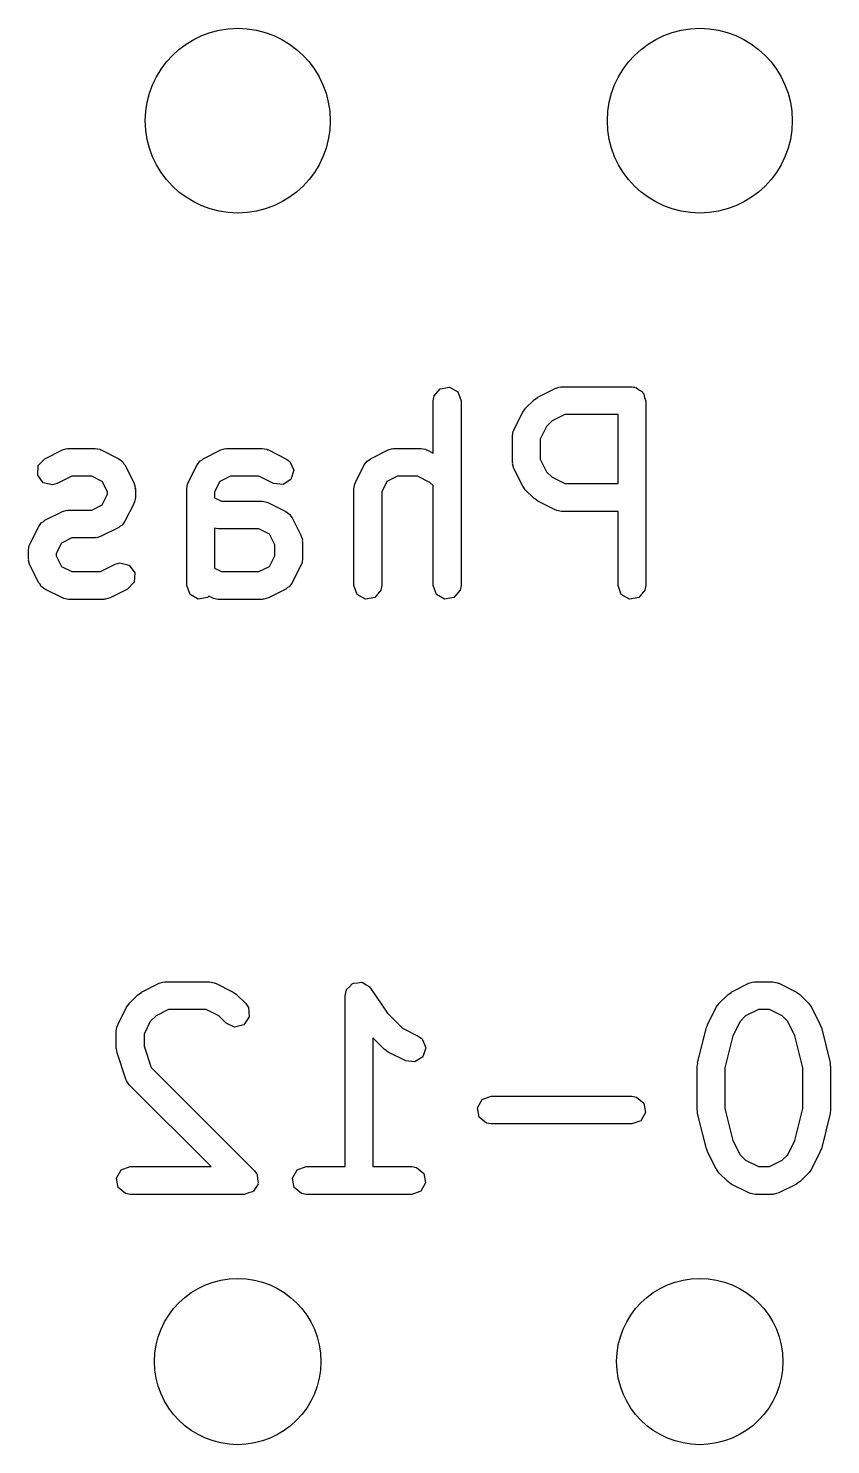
# Model space of a CAD drawing. Extents: x 123.3 to 169.7, y -142.3 to -47.
# Drawn here: x 158.63 to 162.97, y -79.44 to -71.77 of the extents above; entities that cross this region are included whole.
import ezdxf

# ---------------------------------------------------------------- set-up
doc = ezdxf.new("R2010")
doc.units = 0
doc.layers.add('BLACK', color=7, linetype='CONTINUOUS')

msp = doc.modelspace()

# ---------------------------------------------------------------- linework, layer by layer
at = {"layer": 'BLACK', "linetype": 'CONTINUOUS'}
for p, q in [((160.828, -73.7627), (160.861, -73.7234)), ((160.861, -73.7234), (160.912, -73.7145)), ((160.912, -73.7145), (160.956, -73.7402)), ((161.389, -73.7689), (161.484, -73.7213)), ((161.484, -73.7213), (161.509, -73.7139)), ((161.509, -73.7139), (161.513, -73.7149)), ((161.513, -73.7149), (161.518, -73.7134)), ((161.518, -73.7134), (161.899, -73.7134)), ((161.899, -73.7134), (161.908, -73.7151)), ((161.908, -73.7151), (161.912, -73.7145)), ((161.912, -73.7145), (161.914, -73.7162)), ((161.914, -73.7162), (161.924, -73.7179)), ((161.924, -73.7179), (161.939, -73.7304)), ((161.939, -73.7304), (161.956, -73.7402)), ((160.824, -73.7884), (160.828, -73.7627)), ((160.824, -74.0718), (160.824, -73.7884)), ((160.956, -73.7402), (160.974, -73.7884)), ((160.974, -73.7884), (160.974, -74.7884)), ((161.322, -73.8306), (161.369, -73.783)), ((161.369, -73.783), (161.388, -73.7701)), ((161.388, -73.7701), (161.389, -73.7689)), ((161.956, -73.7402), (161.958, -73.7465)), ((161.958, -73.7465), (161.963, -73.7509)), ((161.963, -73.7509), (161.967, -73.7701)), ((161.967, -73.7701), (161.974, -73.7884)), ((161.974, -73.7884), (161.974, -74.7884)), ((161.26, -73.9453), (161.308, -73.8501)), ((161.308, -73.8501), (161.321, -73.8321)), ((161.321, -73.8321), (161.322, -73.8306)), ((161.535, -73.8634), (161.467, -73.8976)), ((161.824, -73.8634), (161.535, -73.8634)), ((161.824, -74.2372), (161.824, -73.8634)), ((161.252, -73.9789), (161.257, -73.9532)), ((161.257, -73.9532), (161.26, -73.9498)), ((161.26, -73.9498), (161.26, -73.9453)), ((161.436, -73.928), (161.402, -73.9966)), ((161.467, -73.8976), (161.436, -73.928)), ((161.252, -74.1217), (161.252, -73.9789)), ((161.402, -73.9966), (161.402, -74.104)), ((158.687, -74.1395), (158.722, -74.1023)), ((158.722, -74.1023), (158.817, -74.0546)), ((158.817, -74.0546), (158.842, -74.0472)), ((158.842, -74.0472), (158.847, -74.0482)), ((158.847, -74.0482), (158.851, -74.0467)), ((158.851, -74.0467), (158.994, -74.0467)), ((158.994, -74.0467), (159.019, -74.0512)), ((159.019, -74.0512), (159.023, -74.0541)), ((159.023, -74.0541), (159.027, -74.0546)), ((159.027, -74.0546), (159.123, -74.1023)), ((159.123, -74.1023), (159.143, -74.1178)), ((159.143, -74.1178), (159.148, -74.1281)), ((159.546, -74.1358), (159.561, -74.1149)), ((159.561, -74.1149), (159.572, -74.1104)), ((159.572, -74.1104), (159.579, -74.1023)), ((159.579, -74.1023), (159.675, -74.0546)), ((159.675, -74.0546), (159.699, -74.0472)), ((159.699, -74.0472), (159.704, -74.0482)), ((159.704, -74.0482), (159.708, -74.0467)), ((159.708, -74.0467), (159.899, -74.0467)), ((159.899, -74.0467), (159.924, -74.0512)), ((159.924, -74.0512), (159.928, -74.0541)), ((159.928, -74.0541), (159.932, -74.0546)), ((159.932, -74.0546), (160.027, -74.1023)), ((160.027, -74.1023), (160.048, -74.1178)), ((160.048, -74.1178), (160.069, -74.1648)), ((160.45, -74.1358), (160.466, -74.1149)), ((160.466, -74.1149), (160.476, -74.1104)), ((160.476, -74.1104), (160.484, -74.1023)), ((160.484, -74.1023), (160.579, -74.0546)), ((160.579, -74.0546), (160.604, -74.0472)), ((160.604, -74.0472), (160.609, -74.0482)), ((160.609, -74.0482), (160.613, -74.0467)), ((160.613, -74.0467), (160.756, -74.0467)), ((160.756, -74.0467), (160.781, -74.0512)), ((160.781, -74.0512), (160.785, -74.0541)), ((160.785, -74.0541), (160.789, -74.0546)), ((160.789, -74.0546), (160.824, -74.0718)), ((161.402, -74.104), (161.436, -74.1725)), ((158.684, -74.1907), (158.687, -74.1395)), ((158.714, -74.2319), (158.684, -74.1907)), ((158.869, -74.1967), (158.789, -74.2364)), ((158.976, -74.1967), (158.869, -74.1967)), ((159.033, -74.2252), (158.976, -74.1967)), ((159.148, -74.1281), (159.156, -74.1358)), ((159.156, -74.1358), (159.204, -74.231)), ((159.498, -74.231), (159.546, -74.1358)), ((159.726, -74.1967), (159.669, -74.2252)), ((159.881, -74.1967), (159.726, -74.1967)), ((159.96, -74.2364), (159.881, -74.1967)), ((160.069, -74.1648), (160.054, -74.214)), ((160.403, -74.231), (160.45, -74.1358)), ((160.631, -74.1967), (160.573, -74.2252)), ((160.738, -74.1967), (160.631, -74.1967)), ((160.806, -74.231), (160.738, -74.1967)), ((161.254, -74.1259), (161.252, -74.1217)), ((161.253, -74.1303), (161.254, -74.1259)), ((161.26, -74.1553), (161.253, -74.1303)), ((161.308, -74.2505), (161.26, -74.1553)), ((161.436, -74.1725), (161.467, -74.2029)), ((158.764, -74.2438), (158.714, -74.2319)), ((158.789, -74.2364), (158.764, -74.2438)), ((159.062, -74.2823), (159.033, -74.2252)), ((159.204, -74.231), (159.211, -74.256)), ((159.211, -74.256), (159.21, -74.2604)), ((159.21, -74.2604), (159.212, -74.2646)), ((159.212, -74.2646), (159.212, -74.3122)), ((159.49, -74.2646), (159.495, -74.2389)), ((159.49, -74.7884), (159.49, -74.2646)), ((159.495, -74.2389), (159.498, -74.2355)), ((159.498, -74.2355), (159.498, -74.231)), ((159.669, -74.2252), (159.64, -74.2823)), ((160.011, -74.2423), (159.96, -74.2364)), ((160.054, -74.214), (160.011, -74.2423)), ((160.395, -74.2646), (160.399, -74.2389)), ((160.395, -74.7884), (160.395, -74.2646)), ((160.399, -74.2389), (160.402, -74.2355)), ((160.402, -74.2355), (160.403, -74.231)), ((160.573, -74.2252), (160.545, -74.2823)), ((160.824, -74.248), (160.806, -74.231)), ((160.824, -74.7884), (160.824, -74.248)), ((161.309, -74.2516), (161.308, -74.2505)), ((161.322, -74.27), (161.309, -74.2516)), ((161.369, -74.3176), (161.322, -74.27)), ((161.467, -74.2029), (161.535, -74.2372)), ((161.535, -74.2372), (161.824, -74.2372)), ((159.033, -74.3515), (159.062, -74.2945)), ((159.062, -74.2945), (159.062, -74.2823)), ((159.204, -74.3457), (159.156, -74.441)), ((159.207, -74.3378), (159.204, -74.3413)), ((159.204, -74.3413), (159.204, -74.3457)), ((159.212, -74.3122), (159.207, -74.3378)), ((159.64, -74.2823), (159.64, -74.3135)), ((159.64, -74.3135), (159.678, -74.3324)), ((159.678, -74.3324), (159.899, -74.3324)), ((159.899, -74.3324), (159.924, -74.337)), ((159.924, -74.337), (159.928, -74.3398)), ((159.928, -74.3398), (159.932, -74.3403)), ((159.932, -74.3403), (160.027, -74.388)), ((160.545, -74.2823), (160.545, -74.7884)), ((161.371, -74.3183), (161.369, -74.3176)), ((161.389, -74.3317), (161.371, -74.3183)), ((161.484, -74.3793), (161.389, -74.3317)), ((158.722, -74.4356), (158.817, -74.388)), ((158.817, -74.388), (158.842, -74.3805)), ((158.842, -74.3805), (158.847, -74.3816)), ((158.847, -74.3816), (158.851, -74.38)), ((158.851, -74.38), (158.976, -74.38)), ((158.976, -74.38), (159.033, -74.3515)), ((160.027, -74.388), (160.048, -74.4035)), ((160.048, -74.4035), (160.053, -74.4138)), ((160.053, -74.4138), (160.061, -74.4215)), ((160.061, -74.4215), (160.108, -74.5167)), ((161.488, -74.3798), (161.484, -74.3793)), ((161.492, -74.3827), (161.488, -74.3798)), ((161.518, -74.3872), (161.492, -74.3827)), ((161.824, -74.3872), (161.518, -74.3872)), ((161.824, -74.7884), (161.824, -74.3872)), ((158.641, -74.5644), (158.689, -74.4691)), ((158.689, -74.4691), (158.704, -74.4482)), ((158.704, -74.4482), (158.714, -74.4437)), ((158.714, -74.4437), (158.722, -74.4356)), ((159.123, -74.4745), (159.027, -74.5221)), ((159.13, -74.4664), (159.123, -74.4745)), ((159.141, -74.4619), (159.13, -74.4664)), ((159.156, -74.441), (159.141, -74.4619)), ((159.66, -74.4824), (159.64, -74.4789)), ((159.64, -74.4789), (159.64, -74.6944)), ((159.881, -74.4824), (159.66, -74.4824)), ((159.938, -74.5109), (159.881, -74.4824)), ((158.633, -74.5979), (158.638, -74.5723)), ((158.638, -74.5723), (158.64, -74.5688)), ((158.64, -74.5688), (158.641, -74.5644)), ((158.812, -74.5586), (158.783, -74.6156)), ((158.869, -74.53), (158.812, -74.5586)), ((158.994, -74.53), (158.869, -74.53)), ((158.998, -74.5285), (158.994, -74.53)), ((159.002, -74.5296), (158.998, -74.5285)), ((159.027, -74.5221), (159.002, -74.5296)), ((159.966, -74.568), (159.938, -74.5109)), ((159.966, -74.6278), (159.966, -74.568)), ((160.108, -74.5167), (160.116, -74.5417)), ((160.116, -74.5417), (160.115, -74.5461)), ((160.115, -74.5461), (160.116, -74.5503)), ((160.116, -74.5503), (160.116, -74.6455)), ((158.633, -74.6455), (158.633, -74.5979)), ((158.635, -74.6497), (158.633, -74.6455)), ((158.634, -74.6541), (158.635, -74.6497)), ((158.641, -74.6791), (158.634, -74.6541)), ((158.783, -74.6156), (158.783, -74.6278)), ((158.783, -74.6278), (158.812, -74.6849)), ((159.938, -74.6849), (159.966, -74.6278)), ((160.116, -74.6455), (160.112, -74.6712)), ((158.689, -74.7743), (158.641, -74.6791)), ((158.812, -74.6849), (158.869, -74.7134)), ((158.869, -74.7134), (159.024, -74.7134)), ((159.024, -74.7134), (159.103, -74.6737)), ((159.103, -74.6737), (159.128, -74.6663)), ((159.128, -74.6663), (159.178, -74.6782)), ((159.178, -74.6782), (159.209, -74.7194)), ((159.209, -74.7194), (159.205, -74.7706)), ((159.64, -74.6944), (159.678, -74.7134)), ((159.678, -74.7134), (159.881, -74.7134)), ((159.881, -74.7134), (159.938, -74.6849)), ((160.108, -74.6791), (160.061, -74.7743)), ((160.109, -74.6746), (160.108, -74.6791)), ((160.112, -74.6712), (160.109, -74.6746)), ((158.697, -74.782), (158.689, -74.7743)), ((158.701, -74.7923), (158.697, -74.782)), ((158.722, -74.8078), (158.701, -74.7923)), ((158.817, -74.8555), (158.722, -74.8078)), ((159.17, -74.8078), (159.075, -74.8555)), ((159.205, -74.7706), (159.17, -74.8078)), ((159.508, -74.8366), (159.49, -74.7884)), ((160.027, -74.8078), (159.932, -74.8555)), ((160.035, -74.7997), (160.027, -74.8078)), ((160.045, -74.7952), (160.035, -74.7997)), ((160.061, -74.7743), (160.045, -74.7952)), ((160.412, -74.8366), (160.395, -74.7884)), ((160.545, -74.7884), (160.54, -74.814)), ((160.841, -74.8366), (160.824, -74.7884)), ((160.974, -74.7884), (160.969, -74.814)), ((161.841, -74.8366), (161.824, -74.7884)), ((161.974, -74.7884), (161.969, -74.814)), ((158.822, -74.856), (158.817, -74.8555)), ((158.825, -74.8589), (158.822, -74.856)), ((158.851, -74.8634), (158.825, -74.8589)), ((159.041, -74.8634), (158.851, -74.8634)), ((159.046, -74.8618), (159.041, -74.8634)), ((159.05, -74.8629), (159.046, -74.8618)), ((159.075, -74.8555), (159.05, -74.8629)), ((159.552, -74.8622), (159.508, -74.8366)), ((159.603, -74.8533), (159.552, -74.8622)), ((159.609, -74.8463), (159.603, -74.8533)), ((159.627, -74.8555), (159.609, -74.8463)), ((159.631, -74.856), (159.627, -74.8555)), ((159.635, -74.8589), (159.631, -74.856)), ((159.66, -74.8634), (159.635, -74.8589)), ((159.899, -74.8634), (159.66, -74.8634)), ((159.903, -74.8618), (159.899, -74.8634)), ((159.907, -74.8629), (159.903, -74.8618)), ((159.932, -74.8555), (159.907, -74.8629)), ((160.457, -74.8622), (160.412, -74.8366)), ((160.507, -74.8533), (160.457, -74.8622)), ((160.54, -74.814), (160.507, -74.8533)), ((160.885, -74.8622), (160.841, -74.8366)), ((160.936, -74.8533), (160.885, -74.8622)), ((160.969, -74.814), (160.936, -74.8533)), ((161.885, -74.8622), (161.841, -74.8366)), ((161.936, -74.8533), (161.885, -74.8622)), ((161.969, -74.814), (161.936, -74.8533)), ((159.246, -76.9889), (159.341, -76.9413)), ((159.341, -76.9413), (159.366, -76.9339)), ((159.366, -76.9339), (159.37, -76.9349)), ((159.37, -76.9349), (159.375, -76.9334)), ((159.375, -76.9334), (159.613, -76.9334)), ((159.613, -76.9334), (159.638, -76.9379)), ((159.638, -76.9379), (159.642, -76.9408)), ((159.642, -76.9408), (159.646, -76.9413)), ((159.646, -76.9413), (159.742, -76.9889)), ((160.371, -76.9601), (160.385, -76.9434)), ((160.385, -76.9434), (160.389, -76.9427)), ((160.389, -76.9427), (160.392, -76.9397)), ((160.392, -76.9397), (160.414, -76.9383)), ((160.414, -76.9383), (160.435, -76.9345)), ((160.435, -76.9345), (160.439, -76.9367)), ((160.439, -76.9367), (160.443, -76.9364)), ((160.443, -76.9364), (160.461, -76.9493)), ((160.461, -76.9493), (160.48, -76.9602)), ((162.436, -76.9889), (162.532, -76.9413)), ((162.532, -76.9413), (162.557, -76.9339)), ((162.557, -76.9339), (162.561, -76.9349)), ((162.561, -76.9349), (162.565, -76.9334)), ((162.565, -76.9334), (162.66, -76.9334)), ((162.66, -76.9334), (162.686, -76.9379)), ((162.686, -76.9379), (162.69, -76.9408)), ((162.69, -76.9408), (162.694, -76.9413)), ((162.694, -76.9413), (162.789, -76.9889)), ((159.179, -77.0506), (159.226, -77.003)), ((159.226, -77.003), (159.245, -76.9901)), ((159.245, -76.9901), (159.246, -76.9889)), ((159.742, -76.9889), (159.76, -77.0023)), ((159.76, -77.0023), (159.761, -77.003)), ((159.761, -77.003), (159.809, -77.0506)), ((160.347, -77.0084), (160.352, -76.9827)), ((160.347, -77.9334), (160.347, -77.0084)), ((160.352, -76.9827), (160.355, -76.9794)), ((160.355, -76.9751), (160.371, -76.9601)), ((160.355, -76.9794), (160.355, -76.9751)), ((160.48, -76.9602), (160.481, -76.9642)), ((160.481, -76.9642), (160.485, -76.9668)), ((160.485, -76.9668), (160.576, -77.1035)), ((162.369, -77.0506), (162.417, -77.003)), ((162.417, -77.003), (162.435, -76.9901)), ((162.435, -76.9901), (162.436, -76.9889)), ((162.789, -76.9889), (162.807, -77.0023)), ((162.807, -77.0023), (162.809, -77.003)), ((162.809, -77.003), (162.856, -77.0506)), ((159.117, -77.1653), (159.165, -77.0701)), ((159.165, -77.0701), (159.178, -77.0521)), ((159.178, -77.0521), (159.179, -77.0506)), ((159.392, -77.0834), (159.324, -77.1176)), ((159.595, -77.0834), (159.392, -77.0834)), ((159.664, -77.1176), (159.595, -77.0834)), ((159.809, -77.0506), (159.824, -77.0719)), ((159.824, -77.0719), (159.828, -77.123)), ((160.576, -77.1035), (160.657, -77.1848)), ((162.308, -77.1653), (162.355, -77.0701)), ((162.355, -77.0701), (162.369, -77.0521)), ((162.369, -77.0521), (162.369, -77.0506)), ((162.583, -77.0834), (162.514, -77.1176)), ((162.643, -77.0834), (162.583, -77.0834)), ((162.711, -77.1176), (162.643, -77.0834)), ((162.856, -77.0506), (162.869, -77.069)), ((162.869, -77.069), (162.87, -77.0701)), ((162.87, -77.0701), (162.918, -77.1653)), ((159.109, -77.1989), (159.114, -77.1732)), ((159.114, -77.1732), (159.117, -77.1698)), ((159.117, -77.1698), (159.117, -77.1653)), ((159.293, -77.148), (159.259, -77.2166)), ((159.324, -77.1176), (159.293, -77.148)), ((159.703, -77.1567), (159.664, -77.1176)), ((159.749, -77.1783), (159.703, -77.1567)), ((159.799, -77.1651), (159.749, -77.1783)), ((159.828, -77.123), (159.799, -77.1651)), ((160.657, -77.1848), (160.742, -77.227)), ((162.254, -77.3711), (162.302, -77.1807)), ((162.302, -77.1807), (162.307, -77.1688)), ((162.307, -77.1688), (162.308, -77.1653)), ((162.484, -77.148), (162.445, -77.225)), ((162.514, -77.1176), (162.484, -77.148)), ((162.742, -77.148), (162.711, -77.1176)), ((162.78, -77.225), (162.742, -77.148)), ((162.918, -77.1653), (162.922, -77.1777)), ((162.922, -77.1777), (162.924, -77.1807)), ((162.924, -77.1807), (162.971, -77.3711)), ((159.109, -77.2941), (159.109, -77.1989)), ((159.259, -77.2166), (159.259, -77.2819)), ((160.56, -77.2995), (160.497, -77.2371)), ((160.497, -77.2371), (160.497, -77.9334)), ((160.742, -77.227), (160.763, -77.2425)), ((160.763, -77.2425), (160.783, -77.2896)), ((162.445, -77.225), (162.402, -77.3986)), ((162.824, -77.3986), (162.78, -77.225)), ((159.11, -77.2956), (159.109, -77.2941)), ((159.113, -77.3178), (159.11, -77.2956)), ((159.161, -77.4607), (159.113, -77.3178)), ((159.259, -77.2819), (159.297, -77.3964)), ((160.561, -77.3002), (160.56, -77.2995)), ((160.579, -77.3136), (160.561, -77.3002)), ((160.675, -77.3612), (160.579, -77.3136)), ((160.768, -77.3388), (160.725, -77.367)), ((160.783, -77.2896), (160.768, -77.3388)), ((159.297, -77.3964), (159.856, -77.9553)), ((160.725, -77.367), (160.675, -77.3612)), ((162.252, -77.3893), (162.255, -77.3746)), ((162.252, -77.6274), (162.252, -77.3893)), ((162.255, -77.3746), (162.254, -77.3711)), ((162.402, -77.3986), (162.402, -77.6182)), ((162.824, -77.6182), (162.824, -77.3986)), ((162.971, -77.3711), (162.972, -77.3861)), ((162.972, -77.3861), (162.974, -77.3893)), ((162.974, -77.3893), (162.974, -77.6274)), ((159.163, -77.4642), (159.161, -77.4607)), ((159.164, -77.4686), (159.163, -77.4642)), ((159.179, -77.49), (159.164, -77.4686)), ((159.622, -77.9334), (159.179, -77.49)), ((161.088, -77.57), (161.137, -77.5524)), ((161.137, -77.5524), (161.899, -77.5524)), ((161.899, -77.5524), (161.924, -77.557)), ((161.924, -77.557), (161.963, -77.5899)), ((161.063, -77.6144), (161.088, -77.57)), ((161.072, -77.6649), (161.063, -77.6144)), ((161.972, -77.6405), (161.947, -77.6849)), ((161.963, -77.5899), (161.972, -77.6405)), ((162.253, -77.6307), (162.252, -77.6274)), ((162.254, -77.6456), (162.253, -77.6307)), ((162.302, -77.8361), (162.254, -77.6456)), ((162.402, -77.6182), (162.445, -77.7917)), ((162.78, -77.7917), (162.824, -77.6182)), ((162.971, -77.6456), (162.924, -77.8361)), ((162.974, -77.6274), (162.971, -77.6422)), ((162.971, -77.6422), (162.971, -77.6456)), ((161.111, -77.6979), (161.072, -77.6649)), ((161.137, -77.7024), (161.111, -77.6979)), ((161.899, -77.7024), (161.137, -77.7024)), ((161.947, -77.6849), (161.899, -77.7024)), ((162.445, -77.7917), (162.484, -77.8687)), ((162.742, -77.8687), (162.78, -77.7917)), ((162.304, -77.839), (162.302, -77.8361)), ((162.308, -77.8514), (162.304, -77.839)), ((162.355, -77.9467), (162.308, -77.8514)), ((162.484, -77.8687), (162.514, -77.8991)), ((162.711, -77.8991), (162.742, -77.8687)), ((162.918, -77.8514), (162.87, -77.9467)), ((162.924, -77.8361), (162.918, -77.8479)), ((162.918, -77.8479), (162.918, -77.8514)), ((159.11, -77.9954), (159.136, -77.9509)), ((159.136, -77.9509), (159.184, -77.9334)), ((159.184, -77.9334), (159.622, -77.9334)), ((160.063, -77.9954), (160.088, -77.9509)), ((160.088, -77.9509), (160.137, -77.9334)), ((160.137, -77.9334), (160.347, -77.9334)), ((160.497, -77.9334), (160.708, -77.9334)), ((160.708, -77.9334), (160.734, -77.9379)), ((160.734, -77.9379), (160.773, -77.9709)), ((162.356, -77.9478), (162.355, -77.9467)), ((162.369, -77.9662), (162.356, -77.9478)), ((162.514, -77.8991), (162.583, -77.9334)), ((162.583, -77.9334), (162.643, -77.9334)), ((162.643, -77.9334), (162.711, -77.8991)), ((162.87, -77.9467), (162.857, -77.9647)), ((159.119, -78.0459), (159.11, -77.9954)), ((159.856, -77.9553), (159.866, -77.9688)), ((159.876, -78.0278), (159.863, -78.0463)), ((159.866, -77.9688), (159.868, -77.9709)), ((159.868, -77.9709), (159.869, -77.9729)), ((159.869, -77.9729), (159.871, -77.9767)), ((159.871, -77.9767), (159.873, -77.9992)), ((159.873, -77.9992), (159.877, -78.0214)), ((159.877, -78.0214), (159.875, -78.0244)), ((159.875, -78.0244), (159.876, -78.0278)), ((160.072, -78.0459), (160.063, -77.9954)), ((160.782, -78.0214), (160.756, -78.0658)), ((160.773, -77.9709), (160.782, -78.0214)), ((162.417, -78.0138), (162.369, -77.9662)), ((162.418, -78.0145), (162.417, -78.0138)), ((162.436, -78.0278), (162.418, -78.0145)), ((162.532, -78.0755), (162.436, -78.0278)), ((162.789, -78.0278), (162.694, -78.0755)), ((162.79, -78.0267), (162.789, -78.0278)), ((162.809, -78.0138), (162.79, -78.0267)), ((162.856, -77.9662), (162.809, -78.0138)), ((162.857, -77.9647), (162.856, -77.9662)), ((159.159, -78.0789), (159.119, -78.0459)), ((159.184, -78.0834), (159.159, -78.0789)), ((159.803, -78.0834), (159.184, -78.0834)), ((159.824, -78.0757), (159.803, -78.0834)), ((159.846, -78.0698), (159.824, -78.0757)), ((159.848, -78.067), (159.846, -78.0698)), ((159.851, -78.0658), (159.848, -78.067)), ((159.863, -78.0463), (159.851, -78.0658)), ((160.111, -78.0789), (160.072, -78.0459)), ((160.137, -78.0834), (160.111, -78.0789)), ((160.708, -78.0834), (160.137, -78.0834)), ((160.756, -78.0658), (160.708, -78.0834)), ((162.536, -78.076), (162.532, -78.0755)), ((162.54, -78.0789), (162.536, -78.076)), ((162.565, -78.0834), (162.54, -78.0789)), ((162.66, -78.0834), (162.565, -78.0834)), ((162.665, -78.0818), (162.66, -78.0834)), ((162.669, -78.0829), (162.665, -78.0818)), ((162.694, -78.0755), (162.669, -78.0829))]:
    msp.add_line(p, q, dxfattribs=at)
at = {"layer": 'BLACK'}
for centre, radius in [((159.766, -72.273), 0.5), ((162.266, -72.273), 0.5), ((159.766, -78.988), 0.45), ((162.266, -78.988), 0.45)]:
    msp.add_circle(centre, radius, dxfattribs=at)

doc.saveas('drawing.dxf')
